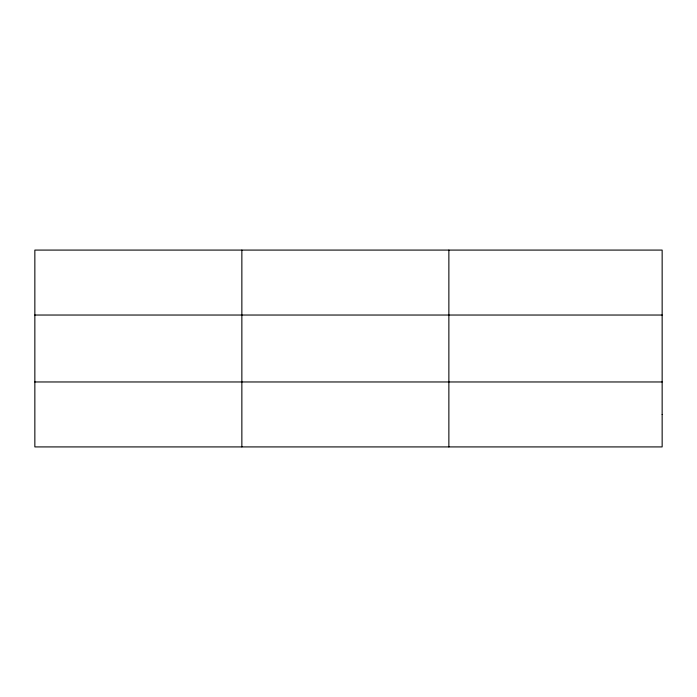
<?xml version="1.0" encoding="UTF-8"?>
<svg xmlns="http://www.w3.org/2000/svg" width="697" height="697" viewBox="0 0 697 697"><rect width="100%" height="100%" fill="white"/><g stroke="black" fill="none" stroke-linecap="round" stroke-linejoin="round"><path stroke-width="1.05" d="M241.859 250.084L241.859 446.916M448.868 250.084L448.868 446.916M34.85 315.035L662.15 315.035M34.85 381.965L662.15 381.965M662.15 414.445L662.15 446.916L34.85 446.916L34.85 250.084L662.15 250.084L662.15 414.445"/></g></svg>
